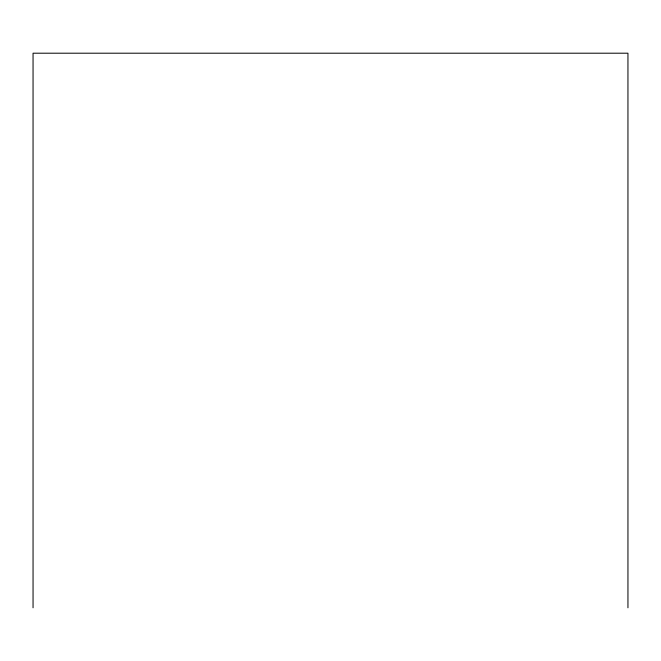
<?xml version="1.0" encoding="UTF-8"?>
<svg xmlns="http://www.w3.org/2000/svg" width="661" height="661" viewBox="0 0 661 661"><rect width="100%" height="100%" fill="white"/><g stroke="black" fill="none" stroke-linecap="round" stroke-linejoin="round"><path stroke-width="0.99" d="M627.95 607.798L627.95 53.202L33.05 53.202L33.05 607.798"/></g></svg>
